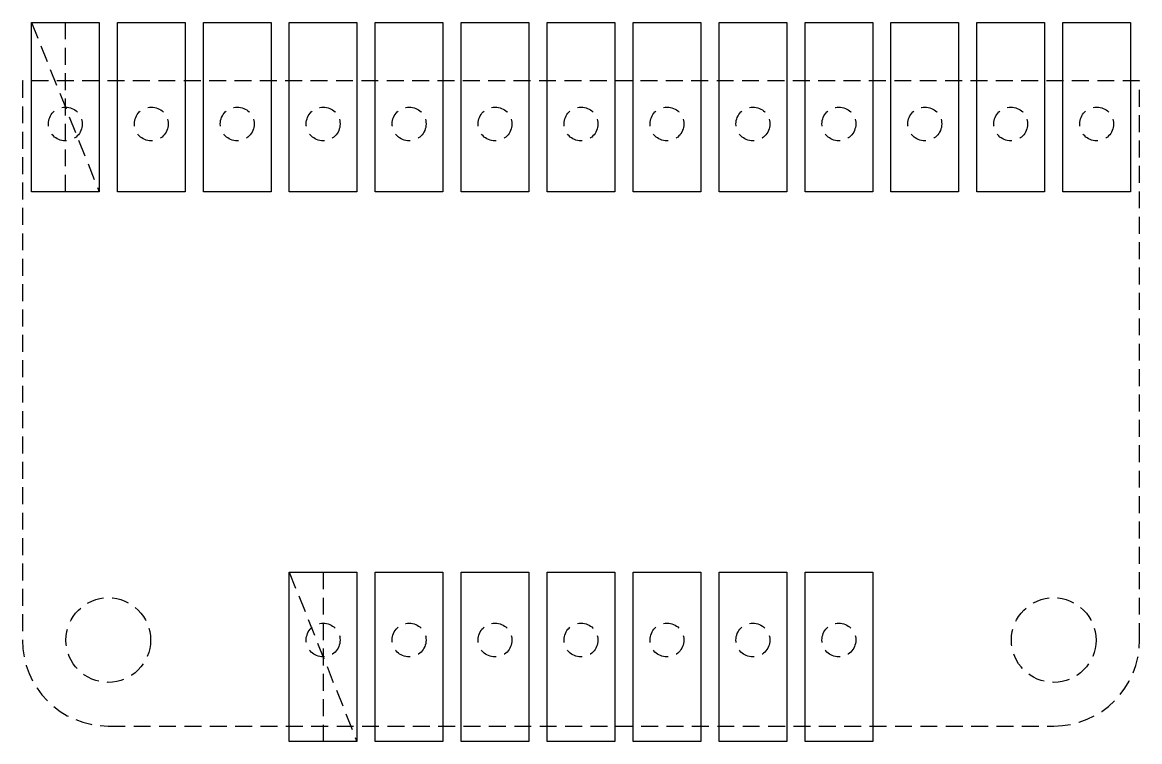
# Model space of a CAD drawing. Header units: millimetres. Extents: x -33 to 0, y -0.5 to 20.8.
import ezdxf

# ---------------------------------------------------------------- set-up
doc = ezdxf.new("R2010")
doc.units = ezdxf.units.MM
doc.linetypes.add('DASHED', pattern=[0.75, 0.5, -0.25])
doc.layers.get('0').update_dxf_attribs({"linetype": 'CONTINUOUS'})

msp = doc.modelspace()

# ---------------------------------------------------------------- linework, layer by layer
at = {"linetype": 'DASHED'}
for p, q in [((-32.75, 20.78), (-30.75, 15.78)), ((-31.75, 20.78), (-31.75, 15.78)), ((0, 19.05), (-33.02, 19.05)), ((-33.02, 19.05), (-33.02, 2.54)), ((0, 2.54), (0, 19.05)), ((-25.13, 4.54), (-23.13, -0.46)), ((-24.13, 4.54), (-24.13, -0.46)), ((-30.48, 0), (-2.54, 0))]:
    msp.add_line(p, q, dxfattribs=at)
for p, q in [((-25.13, -0.46), (-25.13, 4.54)), ((-25.13, 4.54), (-23.13, 4.54)), ((-23.13, 4.54), (-23.13, -0.46)), ((-23.13, -0.46), (-25.13, -0.46))]:
    msp.add_line(p, q)
for points in [[(-32.75, 20.78), (-30.75, 20.78), (-30.75, 15.78), (-32.75, 15.78)], [(-30.21, 15.78), (-30.21, 20.78), (-28.21, 20.78), (-28.21, 15.78)], [(-27.67, 15.78), (-27.67, 20.78), (-25.67, 20.78), (-25.67, 15.78)], [(-25.13, 15.78), (-25.13, 20.78), (-23.13, 20.78), (-23.13, 15.78)], [(-22.59, 15.78), (-22.59, 20.78), (-20.59, 20.78), (-20.59, 15.78)], [(-20.05, 15.78), (-20.05, 20.78), (-18.05, 20.78), (-18.05, 15.78)], [(-17.51, 15.78), (-17.51, 20.78), (-15.51, 20.78), (-15.51, 15.78)], [(-14.97, 15.78), (-14.97, 20.78), (-12.97, 20.78), (-12.97, 15.78)], [(-12.43, 15.78), (-12.43, 20.78), (-10.43, 20.78), (-10.43, 15.78)], [(-9.89, 15.78), (-9.89, 20.78), (-7.89, 20.78), (-7.89, 15.78)], [(-7.35, 15.78), (-7.35, 20.78), (-5.35, 20.78), (-5.35, 15.78)], [(-4.81, 15.78), (-4.81, 20.78), (-2.81, 20.78), (-2.81, 15.78)], [(-2.27, 15.78), (-2.27, 20.78), (-0.27, 20.78), (-0.27, 15.78)], [(-22.59, -0.46), (-22.59, 4.54), (-20.59, 4.54), (-20.59, -0.46)], [(-20.05, -0.46), (-20.05, 4.54), (-18.05, 4.54), (-18.05, -0.46)], [(-17.51, -0.46), (-17.51, 4.54), (-15.51, 4.54), (-15.51, -0.46)], [(-14.97, -0.46), (-14.97, 4.54), (-12.97, 4.54), (-12.97, -0.46)], [(-12.43, -0.46), (-12.43, 4.54), (-10.43, 4.54), (-10.43, -0.46)], [(-9.89, -0.46), (-9.89, 4.54), (-7.89, 4.54), (-7.89, -0.46)]]:
    msp.add_lwpolyline(points, close=True)
for centre, radius in [((-31.75, 17.78), 0.5), ((-29.21, 17.78), 0.5), ((-26.67, 17.78), 0.5), ((-24.13, 17.78), 0.5), ((-21.59, 17.78), 0.5), ((-19.05, 17.78), 0.5), ((-16.51, 17.78), 0.5), ((-13.97, 17.78), 0.5), ((-11.43, 17.78), 0.5), ((-8.89, 17.78), 0.5), ((-6.35, 17.78), 0.5), ((-3.81, 17.78), 0.5), ((-1.27, 17.78), 0.5), ((-30.48, 2.54), 1.25), ((-2.54, 2.54), 1.25), ((-24.13, 2.54), 0.5), ((-21.59, 2.54), 0.5), ((-19.05, 2.54), 0.5), ((-16.51, 2.54), 0.5), ((-13.97, 2.54), 0.5), ((-11.43, 2.54), 0.5), ((-8.89, 2.54), 0.5)]:
    msp.add_circle(centre, radius, dxfattribs=at)
for centre, start, end in [((-30.48, 2.54), 180, 270), ((-2.54, 2.54), 270, 360)]:
    msp.add_arc(centre, 2.54, start, end, dxfattribs=at)

doc.saveas('drawing.dxf')
